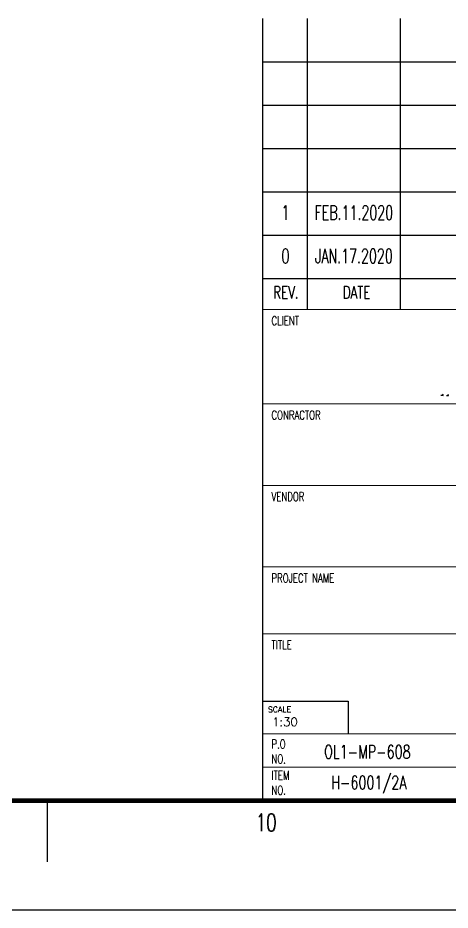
# Model space of a CAD drawing. Header units: millimetres. Extents: x 0 to 232280, y -26939 to 23794.
# Drawn here: x 46241 to 48334, y -20656 to -16334 of the extents above; entities that cross this region are included whole.
import ezdxf
from ezdxf.enums import TextEntityAlignment as Align

# ---------------------------------------------------------------- set-up
doc = ezdxf.new("R2010")
doc.units = ezdxf.units.MM
doc.header["$LTSCALE"] = 30
doc.linetypes.add('HIDDEN2', pattern=[0.1875, 0.125, -0.0625])
for name, color, linetype in [('9', 2, 'HIDDEN2'), ('BODER', 7, 'Continuous'), ('border', 130, 'Continuous'), ('TITLE', 7, 'Continuous')]:
    doc.layers.add(name, color=color, linetype=linetype)
doc.styles.add('ROMANS', font='ROMANS.shx', dxfattribs={"width": 0.8})
doc.styles.get("Standard").update_dxf_attribs({"font": 'romans.shx', "width": 0.8, "bigfont": 'whgtxt.shx'})

# ---------------------------------------------------------------- blocks, each defined once
blk = doc.blocks.new('TITLE')
at = {"color": 7, "lineweight": 0}
for p, q in [((699.67, 17.68), (699.67, 83.81)), ((699.67, 44.64), (823.67, 44.64)), ((699.67, 44.64), (823.67, 44.64)), ((699.67, 44.64), (823.67, 44.64)), ((699.67, 28.46), (823.67, 28.46)), ((731.53, 23.07), (699.67, 23.07))]:
    blk.add_line(p, q, dxfattribs=at)
at = {"color": 5}
for p, q in [((728.66, 83.13), (728.82, 83.29)), ((728.69, 83.12), (728.82, 83.25)), ((728.73, 83.12), (728.82, 83.21)), ((728.76, 83.11), (728.82, 83.18)), ((728.79, 83.11), (728.82, 83.14)), ((729.48, 83.07), (729.69, 83.28)), ((729.52, 83.07), (729.69, 83.24)), ((729.56, 83.07), (729.69, 83.2)), ((729.59, 83.07), (729.69, 83.16)), ((729.63, 83.07), (729.69, 83.13)), ((729.67, 83.07), (729.69, 83.09)), ((729.67, 83.07), (729.69, 83.09))]:
    blk.add_line(p, q, dxfattribs=at)
at = {"color": 7}
for p, q in [((664.88, 17.68), (664.88, 7.78)), ((841, 0), (0, 0))]:
    blk.add_line(p, q, dxfattribs=at)
at = {"color": 7, "const_width": 0.707}
blk.add_lwpolyline([(28.29, 17.68), (823.67, 17.68)], dxfattribs=at)
at = {"layer": '9', "color": 5, "linetype": 'Continuous'}
blk.add_line((728.82, 83.11), (728.82, 83.11), dxfattribs=at)
for start, end in [(260.0646, 263.5671), (268.2969, 271.7031), (268.2969, 271.7031)]:
    blk.add_arc((729.51, 89.18), 6.11, start, end, dxfattribs=at)
at = {"layer": 'BODER'}
for p, q in [((706.93, 96.97), (706.93, 143.97)), ((721.93, 96.97), (721.93, 143.97)), ((699.67, 136.97), (823.67, 136.97)), ((699.67, 129.97), (823.67, 129.97)), ((699.67, 122.97), (823.67, 122.97)), ((699.67, 115.97), (823.67, 115.97)), ((699.67, 108.97), (823.67, 108.97)), ((699.67, 101.97), (823.67, 101.97))]:
    blk.add_line(p, q, dxfattribs=at)
at = {"layer": 'border', "color": 7, "linetype": 'Continuous', "lineweight": 0}
for p, q in [((699.67, 96.97), (823.67, 96.97)), ((699.67, 96.97), (823.67, 96.97)), ((699.67, 81.73), (823.67, 81.73)), ((699.67, 68.57), (823.67, 68.57)), ((699.67, 55.42), (823.67, 55.42))]:
    blk.add_line(p, q, dxfattribs=at)
at = {"layer": 'TITLE'}
for p, q in [((699.67, 33.73), (713.47, 33.73)), ((713.47, 33.73), (713.47, 28.46))]:
    blk.add_line(p, q, dxfattribs=at)
at = {"layer": 'TITLE', "color": 7, "lineweight": 0}
blk.add_lwpolyline([(699.67, 17.68, 0.216, 0.216, 0), (699.67, 143.97, 0, 0, 0), (823.67, 143.97, 0, 0, 0)], format="xyseb", dxfattribs=at)
at = {"layer": 'TITLE', "lineweight": 0, "const_width": 0.14}
blk.add_lwpolyline([(699.67, 33.73), (699.67, 28.46)], dxfattribs=at)
at = {"color": 7, "lineweight": 0, "style": 'ROMANS', "width": 0.7}
for s, height, p in [('CLIENT', 1.438, (701.11, 94.45)), ('CONRACTOR', 1.438, (701.11, 79.21)), ('VENDOR', 1.438, (701.11, 66.06)), ('PROJECT NAME', 1.4376, (701.11, 52.9)), ('TITLE', 1.438, (701.11, 42.12)), ('P.O', 1.438, (701.11, 26.09)), ('NO.', 1.438, (701.11, 23.69)), ('ITEM', 1.438, (701.11, 21.03)), ('NO.', 1.438, (701.11, 18.64))]:
    blk.add_text(s, height=height, dxfattribs=at).set_placement(p)
at = {"lineweight": 0, "style": 'ROMANS', "width": 0.7}
for s, p in [('OL1-MP-608', (716.58, 24.5)), ('H-6001/2A', (716.82, 19.53))]:
    blk.add_text(s, height=2.156, dxfattribs=at).set_placement(p, align=Align.CENTER)
at = {"color": 7, "style": 'ROMANS', "width": 0.7}
blk.add_text('10', height=2.829, dxfattribs=at).set_placement((700.24, 14.15), align=Align.MIDDLE)
at = {"layer": 'BODER', "style": 'ROMANS', "width": 0.7}
for s, p in [('REV.', (703.43, 99.76)), ('DATE', (714.84, 99.76))]:
    blk.add_text(s, height=2, dxfattribs=at).set_placement(p, align=Align.MIDDLE)
at = {"layer": 'TITLE', "lineweight": 0}
blk.add_text('SCALE', height=0.92, dxfattribs=at).set_placement((702.41, 31.95), align=Align.CENTER)

msp = doc.modelspace()

# ---------------------------------------------------------------- linework, layer by layer
at = {"color": 7, "lineweight": 0}
msp.add_line((47426.23, -19801.93), (47840.26, -19801.93), dxfattribs=at)

# ---------------------------------------------------------------- block references
at = {"linetype": 'ByBlock', "xscale": 29.99999999699995, "yscale": 29.99999999699995, "zscale": 29.99999999699995}
msp.add_blockref('TITLE', (26436.11, -20655.88), dxfattribs=at)

# ---------------------------------------------------------------- texts
at = {"color": 2, "lineweight": 0}
msp.add_text('1:30', height=41.403, dxfattribs=at).set_placement((47534.65, -19764.82), align=Align.CENTER)
at = {"layer": 'BODER', "color": 7, "style": 'ROMANS'}
for s, width, p in [('1', 0.7, (47537.26, -17277)), ('FEB.11.2020', 0.65, (47868.29, -17277)), ('0', 0.7, (47537.26, -17487)), ('JAN.17.2020', 0.65, (47868.29, -17487))]:
    msp.add_text(s, height=69, dxfattribs=dict(at, width=width)).set_placement(p, align=Align.MIDDLE)

doc.saveas('drawing.dxf')
